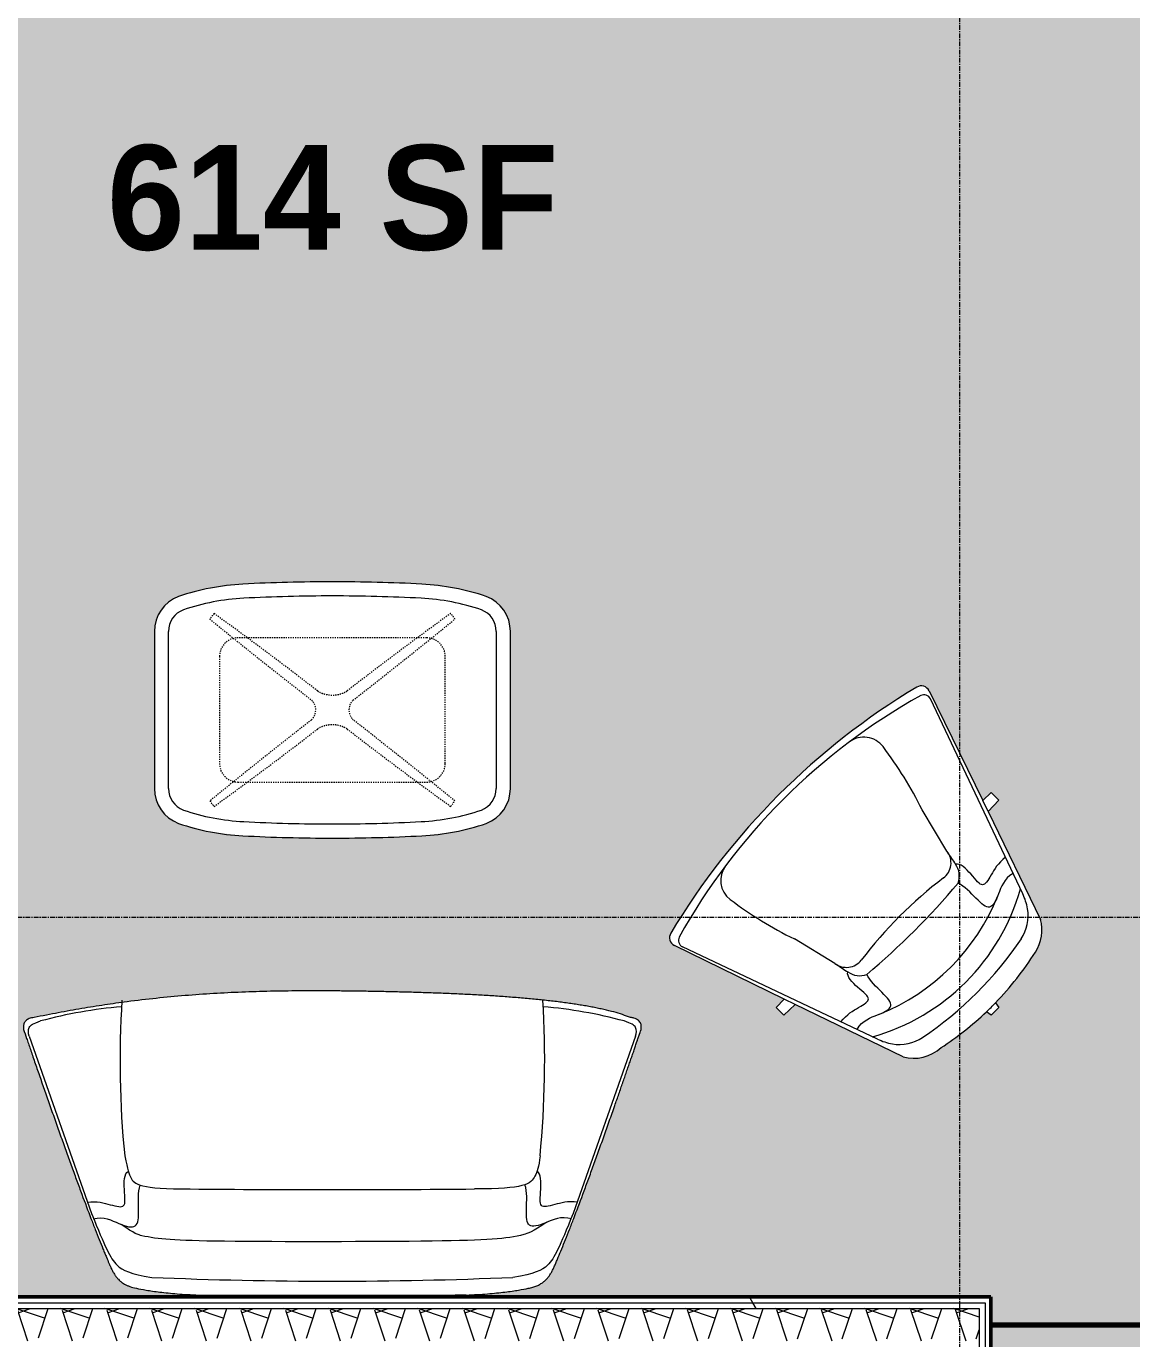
# Model space of a CAD drawing. Header units: inches. Extents: x -4292 to -464, y 9706 to 12474.
# Drawn here: x -3581.6 to -3462.8, y 11239.9 to 11381 of the extents above; entities that cross this region are included whole.
import ezdxf

# ---------------------------------------------------------------- set-up
doc = ezdxf.new("R2010")
doc.units = ezdxf.units.IN
doc.header["$MEASUREMENT"] = 0
doc.linetypes.add('Dash', pattern=[0.25, 0.125, -0.125])
doc.linetypes.add('Grid Line 1_2_', pattern=[0.875, 0.5, -0.125, 0.125, -0.125])
for name, color, linetype, lineweight in [('A-ANNO-DIMS', 211, 'Continuous', 9), ('A-ANNO-DIMS-120', 211, 'Continuous', 9), ('A-AREA-3', 32, 'Continuous', 70), ('A-AREA-IDEN', 2, 'Continuous', 9), ('A-WALL', 113, 'Continuous', 13), ('A-WALL-PATT-5', 111, 'Continuous', 9), ('I-FURN', 30, 'Continuous', 9), ('I-FURN-HDLN', 30, 'Dash', 9), ('I-WALL-1', 2, 'Continuous', 50), ('S-GRID-1', 1, 'Grid Line 1_2_', 9)]:
    doc.layers.add(name, color=color, linetype=linetype, lineweight=lineweight)
doc.layers.add('A-AREA-PATT-6', color=254, linetype='Continuous', lineweight=9, transparency=1)
doc.layers.add('A-AREA-PATT-7', color=41, linetype='Continuous', lineweight=9, transparency=1)
doc.styles.add('Century Gothic_B', font='GOTHICB.TTF', dxfattribs={"height": 11.25})
doc.dimstyles.new('OD__1__Tol__', dxfattribs={"dimscale": 12, "dimtxt": 11.746893, "dimasz": 1.25, "dimexe": 0.9375, "dimexo": 0.625, "dimgap": 0.15625, "dimtad": 1, "dimdec": 0, "dimzin": 3, "dimdsep": 46, "dimlunit": 4, "dimtxsty": 'Century Gothic_B', "dimblk1": 'OBLIQUE', "dimblk2": 'OBLIQUE', "dimsah": 1, "dimcen": 0.09, "dimdle": 0.9375, "dimazin": 0, "dimtfac": 1, "dimtdec": 4, "dimtix": 1, "dimtmove": 0, "dimatfit": 3, "dimfxl": 1, "dimtvp": 1, "dimtfill": 1, "dimfrac": 2, "dimtolj": 1, "dimtzin": 0, "dimarcsym": 2})
pattern_1 = [(0, (0, 0), (38.4, 9.6), [1.584, -27.216, 1.584, -27.216, -153.6]), (0, (0, 0), (38.4, 9.6), [-57.6, 1.584, -56.016, 1.584, -27.216, -67.2]), (0, (0, 0), (38.4, 9.6), [-144, 1.584, -17.616, 1.584, -46.416]), (120, (14.4, 4.8), (-27.513844, 28.4553755), [1.584, -27.216, 1.584, -27.216, -153.6]), (120, (14.4, 4.8), (-27.513844, 28.4553755), [-57.6, 1.584, -56.016, 1.584, -27.216, -67.2]), (120, (14.4, 4.8), (-27.513844, 28.4553755), [-144, 1.584, -17.616, 1.584, -46.416]), (240, (19.2, 24), (-10.886156, -38.0553755), [1.584, -27.216, 1.584, -27.216, -153.6]), (240, (19.2, 24), (-10.886156, -38.0553755), [-57.6, 1.584, -56.016, 1.584, -27.216, -67.2]), (240, (19.2, 24), (-10.886156, -38.0553755), [-144, 1.584, -17.616, 1.584, -46.416])]

# ---------------------------------------------------------------- blocks, each defined once
blk = doc.blocks.new('DIMBLOCK16-FLOOR PLAN - 1ST FLOOR')
at = {"layer": 'A-ANNO-DIMS-120'}
for p, q in [((-3828.32, 11545.4), (-3828.32, 10269.06)), ((-3828.32, 10280.31), (-3828.32, 11545.4)), ((-3338.72, 10283.41), (-3338.72, 10269.06)), ((-3338.72, 10280.31), (-3338.72, 10283.41)), ((-3839.57, 10280.31), (-3338.72, 10280.31))]:
    blk.add_line(p, q, dxfattribs=at)
at = {"layer": 'A-ANNO-DIMS-120', "lineweight": 50}
for p, q in [((-3828.32, 10280.31), (-3820.82, 10287.81)), ((-3338.72, 10280.31), (-3331.22, 10287.81)), ((-3828.32, 10280.31), (-3835.82, 10272.81)), ((-3338.72, 10280.31), (-3346.22, 10272.81))]:
    blk.add_line(p, q, dxfattribs=at)
at = {"layer": 'A-ANNO-DIMS-120', "color": 0, "insert": (-3613.26, 10296.6), "char_height": 11.25, "width": 71.3764, "attachment_point": 1, "line_spacing_factor": 0.984502, "style": 'Century Gothic_B', "bg_fill": 3, "box_fill_scale": 1.25, "bg_fill_color": 256, "bg_fill_true_color": 13158600, "bg_fill_transparency": 0}
blk.add_mtext('40\' - 10"', dxfattribs=at)
blk = doc.blocks.new('_Oblique')
at = {"color": 0, "linetype": 'ByBlock', "lineweight": -2}
blk.add_line((-0.5, -0.5), (0.5, 0.5), dxfattribs=at)

msp = doc.modelspace()

# ---------------------------------------------------------------- hatches: boundary and pattern name
at = {"layer": 'A-AREA-PATT-6'}
msp.add_hatch(color=256, dxfattribs=at).paths.add_polyline_path([(-2688.21046, 10240.1769), (-2652.21046, 10240.1769), (-2652.21046, 10240.7394), (-2650.21046, 10240.7394), (-2650.21046, 10246.3644), (-2640.92374, 10246.3644), (-2640.92374, 10336.9894), (-2641.67374, 10336.9894), (-2641.67374, 10338.9894), (-2639.73624, 10338.9894), (-2639.73624, 10339.6144), (-2637.92374, 10339.6144), (-2637.92374, 10374.3644), (-2639.73624, 10374.3644), (-2639.73624, 10374.9894), (-2641.67374, 10374.9894), (-2641.67374, 10376.9894), (-2640.92374, 10376.9894), (-2640.92374, 10389.9894), (-2522.94874, 10389.9894), (-2522.94874, 10390.69991), (-2522.23822, 10389.9894), (-2517.99558, 10389.9894), (-2504.54043, 10376.53425), (-2503.12622, 10377.94846), (-2501.7562, 10376.57844), (-2501.31426, 10377.02038), (-2500.03262, 10375.73875), (-2475.46066, 10400.31071), (-2476.7423, 10401.59234), (-2476.30035, 10402.03428), (-2477.67037, 10403.4043), (-2476.25616, 10404.81852), (-2475.72583, 10404.28819), (-2464.14696, 10415.86706), (-2475.46066, 10427.18077), (-2475.99099, 10426.65044), (-2477.40521, 10428.06465), (-2476.03519, 10429.43467), (-2476.47713, 10429.87661), (-2475.1955, 10431.15825), (-2499.76746, 10455.73021), (-2501.04909, 10454.44857), (-2501.49103, 10454.89052), (-2502.86477, 10453.52421), (-2504.27527, 10454.93471), (-2510.12374, 10449.08624), (-2510.12374, 10448.7894), (-2650.52374, 10448.7894), (-2650.52374, 10470.3894), (-2670.72374, 10470.3894), (-2670.72374, 10469.6394), (-2672.72374, 10469.6394), (-2672.72374, 10471.5769), (-2673.34874, 10471.5769), (-2673.34874, 10473.3894), (-2708.09874, 10473.3894), (-2708.09874, 10471.5769), (-2708.72374, 10471.5769), (-2708.72374, 10469.6394), (-2710.72374, 10469.6394), (-2710.72374, 10470.3894), (-2718.72374, 10470.3894), (-2718.72374, 10469.6394), (-2720.72374, 10469.6394), (-2720.72374, 10471.5769), (-2721.34874, 10471.5769), (-2721.34874, 10473.3894), (-2756.09874, 10473.3894), (-2756.09874, 10471.5769), (-2756.72374, 10471.5769), (-2756.72374, 10469.6394), (-2758.72374, 10469.6394), (-2758.72374, 10470.3894), (-2778.92374, 10470.3894), (-2778.92374, 10448.7894), (-3024.92374, 10448.7894), (-3024.92374, 10470.3894), (-3045.12374, 10470.3894), (-3045.12374, 10470.6394), (-3047.12374, 10470.6394), (-3047.12374, 10472.5769), (-3047.74874, 10472.5769), (-3047.74874, 10473.3894), (-3082.49874, 10473.3894), (-3082.49874, 10472.5769), (-3083.12374, 10472.5769), (-3083.12374, 10470.6394), (-3085.12374, 10470.6394), (-3085.12374, 10470.3894), (-3086.12374, 10470.3894), (-3086.12374, 10448.9144), (-3207.32374, 10448.9144), (-3207.32374, 10470.3894), (-3208.32374, 10470.3894), (-3208.32374, 10470.6394), (-3210.32374, 10470.6394), (-3210.32374, 10472.5769), (-3210.94874, 10472.5769), (-3210.94874, 10473.3894), (-3245.69874, 10473.3894), (-3245.69874, 10472.5769), (-3246.32374, 10472.5769), (-3246.32374, 10470.6394), (-3248.32374, 10470.6394), (-3248.32374, 10470.3894), (-3268.52374, 10470.3894), (-3268.52374, 10448.9144), (-3408.92374, 10448.9144), (-3408.92374, 10813.4894), (-3408.48546, 10817.1769), (-3408.48546, 11164.5894), (-3407.86046, 11164.5894), (-3407.86046, 11241.3894), (-3477.97374, 11241.3894), (-3477.97374, 11237.3894), (-3477.22374, 11237.3894), (-3477.22374, 11235.3894), (-3479.16124, 11235.3894), (-3479.16124, 11234.7644), (-3480.97374, 11234.7644), (-3480.97374, 11200.0144), (-3479.16124, 11200.0144), (-3479.12294, 11199.3894), (-3477.22374, 11199.3894), (-3477.22374, 11197.3894), (-3477.97374, 11197.3894), (-3477.97374, 11007.9894), (-3498.92374, 11007.9894), (-3498.92374, 11006.9894), (-3499.17374, 11006.9894), (-3499.17374, 11004.9894), (-3501.11124, 11004.9894), (-3501.11124, 11004.3644), (-3501.92374, 11004.3644), (-3501.92374, 10969.6144), (-3501.11124, 10969.6144), (-3501.11124, 10968.9894), (-3499.17374, 10968.9894), (-3499.17374, 10966.9894), (-3498.92374, 10966.9894), (-3498.92374, 10946.7894), (-3477.97374, 10946.7894), (-3477.97374, 10729.5894), (-3498.92374, 10729.5894), (-3498.92374, 10709.3894), (-3499.17374, 10709.3894), (-3499.17374, 10707.3894), (-3501.11124, 10707.3894), (-3501.11124, 10706.7644), (-3501.92374, 10706.7644), (-3501.92374, 10672.0144), (-3501.11124, 10672.0144), (-3501.11124, 10671.3894), (-3499.17374, 10671.3894), (-3499.17374, 10669.3894), (-3498.92374, 10669.3894), (-3498.92374, 10668.3894), (-3477.97374, 10668.3894), (-3477.97374, 10412.7894), (-3498.92374, 10412.7894), (-3498.92374, 10392.5894), (-3499.17374, 10392.5894), (-3499.17374, 10390.5894), (-3501.11124, 10390.5894), (-3501.11124, 10389.9644), (-3501.92374, 10389.9644), (-3501.92374, 10355.2144), (-3501.11124, 10355.2144), (-3501.11124, 10354.5894), (-3499.17374, 10354.5894), (-3499.17374, 10352.5894), (-3498.92374, 10352.5894), (-3498.92374, 10351.5894), (-3494.92374, 10351.5894), (-3494.92374, 10352.3394), (-3492.92374, 10352.3394), (-3492.92374, 10350.4019), (-3492.29874, 10350.4019), (-3492.29874, 10348.5894), (-3457.54874, 10348.5894), (-3457.54874, 10350.4019), (-3456.92374, 10350.4019), (-3456.92374, 10352.3394), (-3454.92374, 10352.3394), (-3454.92374, 10351.5894), (-3418.52374, 10351.5894), (-3418.52374, 10382.7894), (-3201.32374, 10382.7894), (-3201.32374, 10361.1894), (-3181.12374, 10361.1894), (-3181.12374, 10360.9394), (-3179.12374, 10360.9394), (-3179.12374, 10359.0019), (-3178.49874, 10359.0019), (-3178.49874, 10358.1894), (-3143.74874, 10358.1894), (-3143.74874, 10359.0019), (-3143.12374, 10359.0019), (-3143.12374, 10360.9394), (-3141.12374, 10360.9394), (-3141.12374, 10361.1894), (-3133.12374, 10361.1894), (-3133.12374, 10360.9394), (-3131.12374, 10360.9394), (-3131.12374, 10359.0019), (-3130.49874, 10359.0019), (-3130.49874, 10358.1894), (-3095.74874, 10358.1894), (-3095.74874, 10359.0019), (-3095.12374, 10359.0019), (-3095.12374, 10360.9394), (-3093.12374, 10360.9394), (-3093.12374, 10361.1894), (-3072.92374, 10361.1894), (-3072.92374, 10382.7894), (-2794.69874, 10382.7894), (-2794.69874, 10383.5394), (-2792.69874, 10383.5394), (-2792.69874, 10381.6019), (-2792.07374, 10381.6019), (-2792.07374, 10379.7894), (-2757.32374, 10379.7894), (-2757.32374, 10381.6019), (-2756.69874, 10381.6019), (-2756.69874, 10383.5394), (-2754.69874, 10383.5394), (-2754.69874, 10382.7894), (-2698.69874, 10382.7894), (-2698.69874, 10246.3644), (-2690.21046, 10246.3644), (-2690.21046, 10240.7394), (-2688.21046, 10240.7394)], flags=0)
at = {"layer": 'A-AREA-PATT-7'}
h = msp.add_hatch(color=256, dxfattribs=at)
h.paths.add_polyline_path([(-3644.99874, 11431.6144), (-3643.24874, 11431.6144), (-3643.24874, 11395.6144), (-3644.99874, 11395.6144), (-3644.99874, 11431.24659)], flags=0)
h.paths.add_polyline_path([(-3407.86046, 11241.3894), (-3407.86046, 11277.2894), (-3408.48546, 11277.2894), (-3408.48546, 11285.9144), (-3399.86046, 11285.9144), (-3399.82374, 11281.2894), (-3369.87374, 11281.2894), (-3369.87374, 11281.5394), (-3371.87374, 11281.5394), (-3371.87374, 11283.5394), (-3369.87374, 11283.5394), (-3369.87374, 11284.30481), (-3371.87374, 11284.30481), (-3371.87374, 11286.30481), (-3369.87374, 11286.30481), (-3369.87374, 11322.30481), (-3371.87374, 11322.30481), (-3371.87374, 11473.7894), (-3140.12374, 11473.7894), (-3140.12374, 11474.7894), (-3139.12374, 11474.7894), (-3139.12374, 11476.7894), (-3137.12374, 11476.7894), (-3137.12374, 11513.18783), (-3139.12374, 11513.18783), (-3139.12374, 11535.7144), (-3199.99874, 11535.7144), (-3199.99874, 11534.6144), (-3479.87374, 11534.6144), (-3479.87374, 11515.2394), (-3484.24874, 11515.2394), (-3484.24874, 11466.7394), (-3479.87374, 11466.7394), (-3479.87374, 11430.6144), (-3606.99874, 11430.6144), (-3606.99874, 11431.6144), (-3608.99874, 11431.6144), (-3608.99874, 11433.5519), (-3609.62374, 11433.5519), (-3609.62374, 11434.9894), (-3644.37374, 11434.9894), (-3644.37374, 11433.5519), (-3644.99874, 11433.5519), (-3644.99874, 11431.6144), (-3646.99874, 11431.6144), (-3646.99874, 11430.6144), (-3725.72374, 11430.6144), (-3725.72374, 11394.35971), (-3727.72374, 11394.35971), (-3727.72374, 11357.96127), (-3725.72374, 11357.96127), (-3725.72374, 11280.1644), (-3677.32374, 11280.1644), (-3677.32374, 11278.1644), (-3641.32374, 11278.1644), (-3641.32374, 11280.1644), (-3633.32374, 11280.1644), (-3633.32374, 11244.3894), (-3563.1208, 11244.3894), (-3563.1208, 11244.59858), (-3565.40131, 11244.73055), (-3567.26939, 11244.9193), (-3569.79753, 11245.32517), (-3570.70758, 11245.59196), (-3571.39854, 11245.98752), (-3571.91291, 11246.49194), (-3572.31955, 11247.11119), (-3573.01824, 11248.65339), (-3574.6811, 11252.8335), (-3576.74238, 11258.36957), (-3579.66873, 11266.62047), (-3581.92321, 11273.13252), (-3581.92321, 11273.57532), (-3581.87929, 11273.75326), (-3581.59455, 11274.14261), (-3581.3155, 11274.30675), (-3580.73102, 11274.4335), (-3575.66534, 11275.3724), (-3574.02068, 11275.65004), (-3570.36517, 11276.1644), (-3567.65887, 11276.48555), (-3564.57037, 11276.77675), (-3560.03049, 11277.06782), (-3558.46569, 11277.14559), (-3552.30746, 11277.2825), (-3545.91571, 11277.25082), (-3539.18321, 11277.1002), (-3532.42633, 11276.80081), (-3529.18537, 11276.57703), (-3526.11431, 11276.29409), (-3523.27183, 11275.94466), (-3520.16796, 11275.39617), (-3518.38991, 11274.97849), (-3516.2882, 11274.34358), (-3515.96459, 11274.20471), (-3515.8049, 11274.07691), (-3515.60225, 11273.75326), (-3515.54112, 11273.35438), (-3515.55833, 11273.13252), (-3519.57892, 11261.60102), (-3521.81619, 11255.4393), (-3523.68507, 11250.56669), (-3524.81177, 11247.83397), (-3525.16198, 11247.11119), (-3525.56863, 11246.49194), (-3526.08739, 11245.98321), (-3526.77396, 11245.59196), (-3527.68401, 11245.32517), (-3528.74917, 11245.12935), (-3530.21214, 11244.9193), (-3532.46603, 11244.70822), (-3534.36074, 11244.59858), (-3534.36074, 11244.3894), (-3477.97374, 11244.3894), (-3477.97374, 11241.3894), (-3449.77267, 11241.3894)], flags=0)
h.paths.add_polyline_path([(-3545.91571, 11244.3894), (-3535.5618, 11244.3894), (-3535.5618, 11244.59858), (-3561.91974, 11244.59858), (-3561.91974, 11244.3894), (-3548.47353, 11244.3894)], flags=0)
h.paths.add_polyline_path([(-3486.33607, 11270.03965), (-3487.42032, 11270.18289), (-3499.01003, 11275.83557), (-3500.21823, 11274.66533), (-3501.06324, 11275.51033), (-3500.21823, 11276.42485), (-3512.16225, 11282.2798), (-3512.42946, 11282.63606), (-3512.50483, 11283.07498), (-3512.37176, 11283.49997), (-3509.43871, 11288.02383), (-3506.19618, 11292.33127), (-3502.49773, 11296.56348), (-3498.8477, 11300.21351), (-3494.77782, 11303.74963), (-3490.47038, 11306.99217), (-3485.74193, 11310.01702), (-3485.52152, 11310.05828), (-3484.98302, 11309.92521), (-3484.72635, 11309.7157), (-3484.60493, 11309.52718), (-3478.8293, 11297.77169), (-3477.95688, 11298.61669), (-3477.1387, 11297.74399), (-3478.28212, 11296.56348), (-3472.62944, 11284.97378), (-3472.50123, 11283.88671), (-3472.59752, 11282.94787), (-3472.78174, 11282.26574), (-3473.19827, 11281.44854), (-3475.20235, 11278.61767), (-3477.48485, 11276.0061), (-3477.11192, 11275.51033), (-3477.95693, 11274.66533), (-3478.45728, 11275.0417), (-3480.97374, 11272.88076), (-3484.22779, 11270.55609), (-3485.24978, 11270.16663), (-3486.06124, 11270.07178)], flags=0)
h.paths.add_polyline_path([(-3611.14547, 11270.03965), (-3612.27443, 11270.18289), (-3613.25374, 11270.55609), (-3616.67515, 11273.00113), (-3619.02426, 11275.0417), (-3619.52461, 11274.66533), (-3620.36961, 11275.51033), (-3619.99669, 11276.0061), (-3622.27919, 11278.61767), (-3624.28327, 11281.44854), (-3624.69979, 11282.26574), (-3624.93894, 11283.15125), (-3624.99045, 11284.06704), (-3624.8521, 11284.97378), (-3619.19942, 11296.56348), (-3620.36966, 11297.77169), (-3619.52466, 11298.61669), (-3618.61014, 11297.77169), (-3612.75519, 11309.7157), (-3612.39893, 11309.98292), (-3611.96001, 11310.05828), (-3611.53502, 11309.92521), (-3607.01116, 11306.99217), (-3602.70372, 11303.74963), (-3598.47151, 11300.05118), (-3594.82148, 11296.40116), (-3591.28536, 11292.33127), (-3588.04282, 11288.02383), (-3585.01797, 11283.29539), (-3584.97671, 11283.07498), (-3585.10978, 11282.53647), (-3585.31929, 11282.2798), (-3585.50781, 11282.15839), (-3597.2633, 11276.38275), (-3596.4183, 11275.51033), (-3597.291, 11274.69215), (-3598.47151, 11275.83557), (-3610.06121, 11270.18289)], flags=0)
h.paths.add_polyline_path([(-3548.74077, 11293.70566), (-3553.54568, 11293.76781), (-3558.34739, 11293.95421), (-3561.85331, 11294.38054), (-3565.26676, 11295.28698), (-3566.12587, 11295.7342), (-3566.85251, 11296.37458), (-3567.4042, 11297.17065), (-3567.74866, 11298.07587), (-3567.86577, 11299.03732), (-3567.86577, 11315.91789), (-3567.74866, 11316.87933), (-3567.4042, 11317.78456), (-3566.85251, 11318.58063), (-3566.12587, 11319.221), (-3565.26676, 11319.66823), (-3561.85331, 11320.57467), (-3558.34739, 11321.00099), (-3553.54568, 11321.1874), (-3548.74077, 11321.24954), (-3543.9301, 11321.18725), (-3539.12267, 11321.0004), (-3535.61753, 11320.57399), (-3532.20485, 11319.66769), (-3531.34565, 11319.22059), (-3530.61893, 11318.58029), (-3530.0672, 11317.78422), (-3529.72274, 11316.87898), (-3529.6057, 11315.91752), (-3529.61157, 11298.9894), (-3529.72274, 11298.07623), (-3530.0672, 11297.17098), (-3530.61893, 11296.37492), (-3531.34565, 11295.73461), (-3532.20485, 11295.28752), (-3535.61753, 11294.38121), (-3539.12267, 11293.95481), (-3543.9301, 11293.76796)], flags=0)
at = {"layer": 'A-WALL-PATT-5'}
h = msp.add_hatch(dxfattribs=at)
h.set_pattern_fill('FP_3', color=256, style=0, pattern_type=2)
h.set_pattern_definition(pattern_1)
h.paths.add_polyline_path([(-3478.59874, 11243.1394), (-3478.59874, 11243.7644), (-3633.94874, 11243.7644), (-3633.94874, 11243.1394), (-3479.22374, 11243.1394)], flags=0)
h = msp.add_hatch(dxfattribs=at)
h.set_pattern_fill('FP_3', color=256, style=0, pattern_type=2)
h.set_pattern_definition(pattern_1)
h.paths.add_polyline_path([(-3535.55622, 11243.7644), (-3477.97374, 11243.7644), (-3477.97374, 11244.3894), (-3633.32374, 11244.3894), (-3633.32374, 11243.7644), (-3535.5618, 11243.7644)], flags=0)
h = msp.add_hatch(dxfattribs=at)
h.set_pattern_fill('FP_3', color=256, style=0, pattern_type=2)
h.set_pattern_definition(pattern_1)
h.paths.add_polyline_path([(-3477.97374, 11007.9894), (-3477.97374, 11197.3894), (-3478.59874, 11197.3894), (-3478.59874, 11007.9894)], flags=0)
h.paths.add_polyline_path([(-3478.09874, 11237.3894), (-3477.97374, 11237.3894), (-3477.97374, 11243.7644), (-3478.59874, 11243.7644), (-3478.59874, 11237.3894)], flags=0)
h = msp.add_hatch(dxfattribs=at)
h.set_pattern_fill('FP_38', color=256, style=0, pattern_type=2)
h.set_pattern_definition([(161.57, (0.6, 0.6), (-4.80033747, -0.00041462), [0, -34.152, 3.792, 0]), (18.43, (-0.6, 0.6), (-4.80033747, 0.00041462), [0, -34.152, 3.792, 0]), (108.43, (0.6, 0.6), (2.39913218, -12.00105099), [11.382, -26.562]), (71.57, (-0.6, 0.6), (2.39913218, 12.00105099), [11.382, -26.562])])
h.paths.add_polyline_path([(-3504.90158, 11239.6394), (-3479.22374, 11239.6394), (-3479.22374, 11243.1394), (-3634.57374, 11243.1394), (-3634.57374, 11239.6394), (-3560.03049, 11239.6394)], flags=0)
h = msp.add_hatch(dxfattribs=at)
h.set_pattern_fill('FP_3', color=256, style=0, pattern_type=2)
h.set_pattern_definition(pattern_1)
h.paths.add_polyline_path([(-3478.59874, 11008.6144), (-3478.59874, 11197.3894), (-3479.22374, 11197.3894), (-3479.22374, 11008.6144)], flags=0)
h.paths.add_polyline_path([(-3479.16124, 11237.3894), (-3478.59874, 11237.3894), (-3478.59874, 11243.1394), (-3479.22374, 11243.1394), (-3479.22374, 11237.3894)], flags=0)

# ---------------------------------------------------------------- linework, layer by layer
at = {"layer": 'A-AREA-3'}
msp.add_line((-3477.97374, 11241.3894), (-3403.86046, 11241.3894), dxfattribs=at)
at = {"layer": 'A-WALL'}
for p, q in [((-3633.94874, 11243.7644), (-3478.59874, 11243.7644)), ((-3478.59874, 11243.7644), (-3478.59874, 11237.3894)), ((-3634.57374, 11243.1394), (-3479.22374, 11243.1394)), ((-3479.22374, 11243.1394), (-3479.22374, 11237.3894))]:
    msp.add_line(p, q, dxfattribs=at)
at = {"layer": 'I-WALL-1'}
for p, q in [((-3477.97374, 11244.3894), (-3633.32374, 11244.3894)), ((-3477.97374, 11237.3894), (-3477.97374, 11244.3894))]:
    msp.add_line(p, q, dxfattribs=at)

# ---------------------------------------------------------------- next in the draw order: dimensions: what is measured, and where the dimension line sits
at = {"layer": 'A-ANNO-DIMS'}
dim = msp.add_linear_dim(base=(-3338.72374, 10280.30762), p1=(-3828.32374, 11552.9019), p2=(-3338.72374, 10290.91422), dimstyle='OD__1__Tol__', override={"dimpost": '<>', "dimfxl": 1353.632539}, dxfattribs=at)
dim.commit()
dim.dimension.update_dxf_attribs({"geometry": 'DIMBLOCK16-FLOOR PLAN - 1ST FLOOR', "text_midpoint": (-3583.52374, 10288.09059)})

# ---------------------------------------------------------------- next in the draw order: linework, layer by layer
at = {"layer": 'I-FURN'}
for p, q in [((-3567.86577, 11315.91789), (-3567.86577, 11299.03732)), ((-3566.34387, 11299.03732), (-3566.34387, 11315.91789)), ((-3531.12759, 11315.91759), (-3531.12759, 11299.03761)), ((-3529.6057, 11299.03769), (-3529.6057, 11315.91752)), ((-3484.60493, 11309.52718), (-3478.85789, 11297.74399)), ((-3474.55675, 11287.71567), (-3484.47594, 11308.66682)), ((-3478.85789, 11297.74399), (-3477.95688, 11298.61669)), ((-3477.95688, 11298.61669), (-3477.11188, 11297.77169)), ((-3478.28212, 11296.56348), (-3478.85789, 11297.74399)), ((-3477.11188, 11297.77169), (-3478.28212, 11296.56348)), ((-3482.69327, 11292.28423), (-3485.37519, 11296.74769)), ((-3478.28212, 11296.56348), (-3472.62944, 11284.97378)), ((-3494.73078, 11280.24673), (-3499.09308, 11282.86786)), ((-3500.19054, 11276.41134), (-3511.97373, 11282.15839)), ((-3490.16222, 11272.1102), (-3511.11336, 11282.02939)), ((-3501.06324, 11275.51033), (-3500.19054, 11276.41134)), ((-3499.01003, 11275.83557), (-3500.21823, 11274.66533)), ((-3499.01003, 11275.83557), (-3500.19054, 11276.41134)), ((-3487.42032, 11270.18289), (-3499.01003, 11275.83557)), ((-3477.48485, 11276.0061), (-3477.11192, 11275.51033)), ((-3500.21823, 11274.66533), (-3501.06324, 11275.51033)), ((-3477.95693, 11274.66533), (-3478.45728, 11275.0417)), ((-3477.11192, 11275.51033), (-3477.95693, 11274.66533)), ((-3581.31688, 11272.40283), (-3574.60913, 11253.3509)), ((-3516.16466, 11272.40283), (-3522.8724, 11253.3509)), ((-3563.1208, 11244.59858), (-3563.1208, 11244.3894)), ((-3561.91974, 11244.3894), (-3561.91974, 11244.59858)), ((-3561.91974, 11244.59858), (-3535.5618, 11244.59858)), ((-3535.5618, 11244.59858), (-3535.5618, 11244.3894)), ((-3534.36074, 11244.3894), (-3534.36074, 11244.59858))]:
    msp.add_line(p, q, dxfattribs=at)
for centre, radius, start, end in [((-3557.02817, 11295.52377), 25.51136, 92.964144, 108.8406972), ((-3548.74077, 11135.47441), 185.77513, 90, 92.964144), ((-3548.74077, 11135.47441), 185.77513, 87.0323093, 90), ((-3540.44343, 11295.52377), 25.51084, 71.1589205, 87.0323093), ((-3563.86042, 11315.91789), 4.00535, 110.5555354, 180), ((-3557.02817, 11295.52377), 23.98946, 92.964144, 108.7806526), ((-3548.74077, 11135.47441), 184.25324, 90, 92.964144), ((-3548.74077, 11135.47441), 184.25324, 87.0323093, 90), ((-3540.44343, 11295.52377), 23.98895, 71.2185795, 87.0323093), ((-3533.61019, 11315.91789), 4.00449, 359.9946379, 69.4551791), ((-3563.86042, 11315.91789), 2.48346, 111.0265164, 180), ((-3533.61019, 11315.91789), 2.4826, 359.9931899, 68.9871014), ((-3446.36179, 11243.91524), 76.96925, 120.9501898, 149.0498102), ((-3485.45825, 11309.11099), 0.9494, 26, 120.9501898), ((-3452.9655, 11250.51895), 66.9483, 119.0922262, 150.9077738), ((-3485.16812, 11308.3391), 0.76584, 25.3349303, 117.0902536), ((-3491.62625, 11301.96836), 2.59021, 37.2111374, 127.2111374), ((-3522.49939, 11278.52491), 41.35548, 26.1445663, 37.2111374), ((-3563.86042, 11299.03732), 4.00535, 180, 249.4444646), ((-3563.86042, 11299.03732), 2.48346, 180, 248.9734836), ((-3533.61019, 11299.03732), 2.4826, 291.0128986, 0.0068101), ((-3533.61019, 11299.03732), 4.00449, 290.5448209, 0.0053621), ((-3557.02817, 11319.43144), 23.98946, 251.2193474, 267.035856), ((-3548.74077, 11479.4808), 184.25324, 267.035856, 270), ((-3548.74077, 11479.4808), 184.25324, 270, 272.9676907), ((-3540.44343, 11319.43144), 23.98895, 272.9676907, 288.7814205), ((-3557.02817, 11319.43144), 25.51136, 251.1593028, 267.035856), ((-3540.44343, 11319.43144), 25.51084, 272.9676907, 288.8410795), ((-3548.74077, 11479.4808), 185.77513, 267.035856, 270), ((-3548.74077, 11479.4808), 185.77513, 270, 272.9676907), ((-3484.25045, 11291.04245), 1.99169, 306.0990544, 38.5707105), ((-3511.78622, 11271.97237), 35.4858, 32.2304112, 34.6333647), ((-3504.42044, 11289.1711), 2.59021, 142.7888626, 232.7888626), ((-3483.60192, 11289.62088), 2.23436, 340.1566321, 34.8557293), ((-3454.10147, 11251.65795), 47.60827, 127.4900374, 142.5707105), ((-3544.25633, 11341.80978), 82.10816, 310.1543429, 319.8456571), ((-3480.97699, 11320.04424), 41.35548, 232.7888626, 244.0199766), ((-3496.90468, 11294.45813), 22.95352, 285.7025253, 344.2974747), ((-3498.59516, 11296.14861), 23.05484, 292.0769621, 337.9230379), ((-3479.9103, 11285.0943), 5.96088, 9.9112806, 26.0887194), ((-3478.43371, 11285.35231), 4.46192, 326.0887194, 9.9112806), ((-3476.91237, 11283.85636), 4.4263, 327.045006, 14.622521), ((-3511.55754, 11283.0117), 0.9494, 149.0498102, 244), ((-3510.78565, 11282.72158), 0.76584, 152.9097464, 244.6650697), ((-3507.06556, 11304.64685), 38.99573, 303.9112806, 326.0887194), ((-3501.86886, 11299.62075), 33.94454, 315.9183079, 327.6323485), ((-3493.489, 11281.80391), 1.99169, 231.4292895, 322.5707105), ((-3474.41892, 11309.33967), 35.4858, 235.3666353, 237.7695888), ((-3492.06743, 11281.15537), 2.23436, 235.1442707, 289.8433679), ((-3466.84989, 11269.73931), 104.70672, 176.4122783, 185.5877217), ((-3630.63165, 11269.73931), 104.70672, 354.4122783, 3.5877217), ((-3488.89324, 11286.39736), 15.42679, 312.6029695, 317.6790104), ((-3567.02447, 11225.38756), 50.38737, 94.9740547, 105.0259453), ((-3530.45706, 11225.38756), 50.38737, 74.9740547, 85.0259453), ((-3501.86886, 11299.62075), 33.94454, 303.0983566, 313.6064414), ((-3487.54085, 11277.46375), 5.96088, 243.9112806, 260.0887194), ((-3487.79886, 11275.98716), 4.46192, 260.0887194, 303.9112806), ((-3486.3029, 11274.46583), 4.4263, 255.3774797, 312.1505781), ((-3548.74077, 12825.53731), 1569.61304, 269.44190947, 270.55809053), ((-3548.74077, 11704.31838), 458.22972, 267.5725009, 272.4274991)]:
    msp.add_arc(centre, radius, start, end, dxfattribs=at)
for points, knots in [([(-3476.41925, 11291.64962), (-3477.22911, 11291.02055), (-3478.07205, 11289.48882), (-3478.86963, 11288.22039), (-3479.81062, 11289.58207), (-3481.29092, 11291.06076), (-3481.76842, 11290.89784)], [0, 0, 0, 0, 0.1221934593, 0.2623978314, 0.4124404887, 0.5340574579, 0.5340574579, 0.5340574579, 0.5340574579]), ([(-3475.59283, 11289.90406), (-3476.57628, 11289.37024), (-3477.20566, 11287.37068), (-3478.05905, 11285.84464), (-3479.31711, 11286.91569), (-3480.79115, 11288.52853), (-3481.50023, 11288.86243)], [0, 0, 0, 0, 0.1414553238, 0.2981065097, 0.4572852699, 0.5889724318, 0.5889724318, 0.5889724318, 0.5889724318]), ([(-3494.09617, 11273.9727), (-3493.4671, 11274.78257), (-3491.93537, 11275.6255), (-3490.66693, 11276.42309), (-3492.02862, 11277.36408), (-3493.5073, 11278.84438), (-3493.34439, 11279.32187)], [0, 0, 0, 0, 0.1221934593, 0.2623978314, 0.4124404887, 0.5340574579, 0.5340574579, 0.5340574579, 0.5340574579]), ([(-3492.35061, 11273.14628), (-3491.81678, 11274.12974), (-3489.81723, 11274.75911), (-3488.29118, 11275.61251), (-3489.36224, 11276.87056), (-3490.97508, 11278.3446), (-3491.30898, 11279.05368)], [0, 0, 0, 0, 0.1414553238, 0.2981065097, 0.4572852699, 0.5889724318, 0.5889724318, 0.5889724318, 0.5889724318]), ([(-3516.70264, 11274.42423), (-3516.9697, 11274.53041), (-3517.53787, 11274.73535), (-3518.48929, 11275.02089), (-3519.37226, 11275.23968), (-3520.12721, 11275.40391), (-3520.71299, 11275.52227), (-3521.32045, 11275.63555), (-3521.95134, 11275.74353), (-3522.60203, 11275.84667), (-3523.26884, 11275.94543), (-3523.9536, 11276.03957), (-3524.65815, 11276.12887), (-3525.37881, 11276.21379), (-3526.11193, 11276.29478), (-3526.85934, 11276.37161), (-3527.62286, 11276.44406), (-3528.39884, 11276.51259), (-3529.1836, 11276.57764), (-3529.97898, 11276.639), (-3530.78682, 11276.69644), (-3531.60344, 11276.7504), (-3532.42517, 11276.80135), (-3533.25386, 11276.84907), (-3534.09133, 11276.89331), (-3534.93392, 11276.93454), (-3535.77795, 11276.97323), (-3536.62527, 11277.00913), (-3537.47771, 11277.04201), (-3538.3316, 11277.07235), (-3539.18327, 11277.10059), (-3540.03455, 11277.12651), (-3540.88727, 11277.14987), (-3541.7378, 11277.17115), (-3542.86394, 11277.1973), (-3544.26199, 11277.22548), (-3545.92096, 11277.25173), (-3547.54841, 11277.2725), (-3549.69125, 11277.2894), (-3552.31703, 11277.28956), (-3555.41054, 11277.24742), (-3559.48703, 11277.12454), (-3563.5369, 11276.88566), (-3567.64977, 11276.4992), (-3570.52742, 11276.15843), (-3573.19794, 11275.78375), (-3575.24672, 11275.4572), (-3576.91446, 11275.16823), (-3578.6082, 11274.85834), (-3579.90372, 11274.60383), (-3580.7789, 11274.42423)], [0, 0, 0, 0, 0.023809524, 0.047619048, 0.071428571, 0.083333333, 0.095238095, 0.107142857, 0.119047619, 0.130952381, 0.142857143, 0.154761905, 0.166666667, 0.178571429, 0.19047619, 0.202380952, 0.214285714, 0.226190476, 0.238095238, 0.25, 0.261904762, 0.273809524, 0.285714286, 0.297619048, 0.30952381, 0.321428571, 0.333333333, 0.345238095, 0.357142857, 0.369047619, 0.380952381, 0.392857143, 0.404761905, 0.416666667, 0.428571429, 0.452380952, 0.476190476, 0.5, 0.523809524, 0.571428571, 0.619047619, 0.666666667, 0.761904762, 0.80952381, 0.857142857, 0.892857143, 0.928571429, 0.946428571, 0.964285714, 1, 1, 1, 1]), ([(-3580.7789, 11274.42423), (-3580.88366, 11274.41479), (-3581.07796, 11274.38589), (-3581.32278, 11274.3114), (-3581.52391, 11274.20902), (-3581.68325, 11274.08082), (-3581.80295, 11273.92916), (-3581.87838, 11273.77084), (-3581.91455, 11273.63665), (-3581.93084, 11273.53741), (-3581.94557, 11273.38353), (-3581.9396, 11273.24699), (-3581.92321, 11273.13252)], [0, 0, 0, 0, 0.111111111, 0.222222222, 0.333333333, 0.444444444, 0.555555556, 0.666666667, 0.75, 0.791666667, 0.833333333, 1, 1, 1, 1]), ([(-3515.55833, 11273.13252), (-3515.5474, 11273.20883), (-3515.53604, 11273.35662), (-3515.54948, 11273.56484), (-3515.59636, 11273.75639), (-3515.71966, 11274.01558), (-3515.95389, 11274.23044), (-3516.33376, 11274.37295), (-3516.57169, 11274.41243), (-3516.70264, 11274.42423)], [0, 0, 0, 0, 0.111111111, 0.222222222, 0.333333333, 0.444444444, 0.722222222, 0.861111111, 1, 1, 1, 1]), ([(-3581.92321, 11273.13252), (-3581.82575, 11272.84927), (-3581.66202, 11272.374), (-3581.40503, 11271.62845), (-3581.12618, 11270.82034), (-3580.73929, 11269.70095), (-3580.05408, 11267.72459), (-3579.29232, 11265.53947), (-3578.4998, 11263.28547), (-3578.00103, 11261.87661), (-3577.60603, 11260.76805), (-3577.31266, 11259.94851), (-3577.02475, 11259.14883), (-3576.647, 11258.10529), (-3576.18902, 11256.85173), (-3575.48561, 11254.95041), (-3574.82874, 11253.21172), (-3574.2216, 11251.64238), (-3573.79209, 11250.55195), (-3573.45605, 11249.71693), (-3573.20159, 11249.09395), (-3572.9856, 11248.57556), (-3572.82103, 11248.17684), (-3572.70252, 11247.90635), (-3572.65881, 11247.80978), (-3572.59401, 11247.66652), (-3572.49897, 11247.45772), (-3572.40088, 11247.25947), (-3572.33147, 11247.13205), (-3572.28403, 11247.04838), (-3572.20104, 11246.90492), (-3572.10299, 11246.74815), (-3571.99778, 11246.59906), (-3571.91356, 11246.4913), (-3571.8254, 11246.38742), (-3571.70443, 11246.25387), (-3571.57484, 11246.12818), (-3571.45047, 11246.02551), (-3571.37544, 11245.96903), (-3571.26071, 11245.88629), (-3571.07989, 11245.76963), (-3570.81135, 11245.63108), (-3570.40443, 11245.47056), (-3570.05298, 11245.37631), (-3569.79753, 11245.32517)], [0, 0, 0, 0, 0.041666667, 0.0625, 0.083333333, 0.125, 0.166666667, 0.25, 0.291666667, 0.333333333, 0.354166667, 0.375, 0.395833333, 0.416666667, 0.458333333, 0.5, 0.583333333, 0.625, 0.666666667, 0.708333333, 0.729166667, 0.75, 0.78125, 0.7890625, 0.79296875, 0.796875, 0.8125, 0.828125, 0.83203125, 0.8359375, 0.84375, 0.859375, 0.8671875, 0.875, 0.8828125, 0.890625, 0.90625, 0.9140625, 0.91796875, 0.921875, 0.9375, 0.953125, 0.96875, 1, 1, 1, 1]), ([(-3581.31688, 11272.40283), (-3581.43999, 11272.7525), (-3581.43999, 11273.54895), (-3580.87149, 11273.77617), (-3580.08772, 11274.05211)], [0, 0, 0, 0, 0.049427586, 0.1116388426, 0.1116388426, 0.1116388426, 0.1116388426]), ([(-3527.68401, 11245.32517), (-3527.51371, 11245.35927), (-3527.19205, 11245.43786), (-3526.76354, 11245.58663), (-3526.45854, 11245.73723), (-3526.24057, 11245.87303), (-3526.08564, 11245.98198), (-3525.94124, 11246.09828), (-3525.80906, 11246.22214), (-3525.68563, 11246.35312), (-3525.56746, 11246.49079), (-3525.4563, 11246.63537), (-3525.35389, 11246.78707), (-3525.25675, 11246.94547), (-3525.1614, 11247.11011), (-3525.06955, 11247.28122), (-3524.98295, 11247.45902), (-3524.89811, 11247.64308), (-3524.8119, 11247.83297), (-3524.72494, 11248.02883), (-3524.61079, 11248.29827), (-3524.40636, 11248.79009), (-3524.09217, 11249.54988), (-3523.68959, 11250.55196), (-3523.2599, 11251.64238), (-3522.65282, 11253.21172), (-3521.99592, 11254.95041), (-3521.29252, 11256.85173), (-3520.83454, 11258.10529), (-3520.45678, 11259.14883), (-3520.16888, 11259.94851), (-3519.8755, 11260.76806), (-3519.48051, 11261.8766), (-3519.08146, 11263.00378), (-3518.68459, 11264.13059), (-3518.41377, 11264.90192), (-3518.17091, 11265.59522), (-3517.95402, 11266.21578), (-3517.742, 11266.82327), (-3517.53284, 11267.42377), (-3517.32826, 11268.01205), (-3517.12995, 11268.58292), (-3516.93598, 11269.14232), (-3516.74936, 11269.68105), (-3516.56972, 11270.2002), (-3516.39671, 11270.70087), (-3516.23334, 11271.17387), (-3516.07768, 11271.62509), (-3515.93137, 11272.04952), (-3515.75133, 11272.57186), (-3515.63142, 11272.92008), (-3515.55833, 11273.13252)], [0, 0, 0, 0, 0.020833333, 0.041666667, 0.0625, 0.072916667, 0.083333333, 0.09375, 0.104166667, 0.114583333, 0.125, 0.135416667, 0.145833333, 0.15625, 0.166666667, 0.177083333, 0.1875, 0.197916667, 0.208333333, 0.21875, 0.229166667, 0.25, 0.291666667, 0.333333333, 0.375, 0.416666667, 0.5, 0.541666667, 0.583333333, 0.604166667, 0.625, 0.645833333, 0.666666667, 0.708333333, 0.729166667, 0.75, 0.765625, 0.78125, 0.796875, 0.8125, 0.828125, 0.84375, 0.859375, 0.875, 0.890625, 0.90625, 0.921875, 0.9375, 0.953125, 0.96875, 1, 1, 1, 1]), ([(-3516.16466, 11272.40283), (-3516.04155, 11272.7525), (-3516.04155, 11273.54895), (-3516.61005, 11273.77617), (-3517.39381, 11274.05211)], [0, 0, 0, 0, 0.049427586, 0.1116388426, 0.1116388426, 0.1116388426, 0.1116388426]), ([(-3571.05907, 11259.54405), (-3570.7129, 11258.04461), (-3570.36576, 11256.74909), (-3569.39393, 11255.99873), (-3564.02937, 11255.99873)], [0, 0, 0, 0, 0.1141085901, 0.3344859545, 0.3344859545, 0.3344859545, 0.3344859545]), ([(-3526.42246, 11259.54405), (-3526.56009, 11258.3617), (-3527.11577, 11256.74909), (-3528.0876, 11255.99873), (-3533.45217, 11255.99873)], [0, 0, 0, 0, 0.114550127, 0.3450509509, 0.3450509509, 0.3450509509, 0.3450509509]), ([(-3575.08759, 11254.59091), (-3574.04659, 11254.71803), (-3572.33113, 11254.21397), (-3570.83831, 11253.86828), (-3571.13673, 11255.53448), (-3571.12812, 11257.67421), (-3570.66423, 11257.90008)], [0, 0, 0, 0, 0.1221934593, 0.2623978314, 0.4124404887, 0.5340574579, 0.5340574579, 0.5340574579, 0.5340574579]), ([(-3522.39395, 11254.59091), (-3523.42321, 11254.72023), (-3525.12178, 11254.22755), (-3526.59958, 11253.89075), (-3526.29867, 11255.53783), (-3526.29982, 11257.65437), (-3526.7579, 11257.87938)], [0, 0, 0, 0, 0.1221934593, 0.2623978314, 0.4124404887, 0.5340574579, 0.5340574579, 0.5340574579, 0.5340574579]), ([(-3574.43766, 11252.77225), (-3573.32684, 11253.11871), (-3571.44414, 11252.05226), (-3569.62324, 11251.66922), (-3569.51014, 11253.38357), (-3569.6445, 11255.65163), (-3569.37958, 11256.42237)], [0, 0, 0, 0, 0.1441141351, 0.3036304679, 0.4661543812, 0.5996296456, 0.5996296456, 0.5996296456, 0.5996296456]), ([(-3523.04388, 11252.77225), (-3524.1462, 11253.12824), (-3526.09435, 11252.1723), (-3527.84752, 11251.72236), (-3527.94297, 11253.43008), (-3527.78653, 11255.68652), (-3528.04255, 11256.45642)], [0, 0, 0, 0, 0.1414553238, 0.2981065097, 0.4572852699, 0.5889724318, 0.5889724318, 0.5889724318, 0.5889724318]), ([(-3574.60913, 11253.3509), (-3573.1566, 11249.75574), (-3572.21955, 11247.60915), (-3570.4739, 11246.89062), (-3568.14917, 11246.49987)], [0, 0, 0, 0, 0.2252067732, 0.4081870568, 0.4081870568, 0.4081870568, 0.4081870568]), ([(-3522.8724, 11253.3509), (-3524.32494, 11249.75574), (-3525.26199, 11247.60915), (-3527.00763, 11246.89062), (-3529.33237, 11246.49987)], [0, 0, 0, 0, 0.2252067732, 0.4081870568, 0.4081870568, 0.4081870568, 0.4081870568]), ([(-3525.69814, 11252.42054), (-3527.29297, 11251.34268), (-3529.53596, 11250.65469), (-3534.1918, 11250.32483), (-3564.16029, 11250.29738), (-3567.76067, 11250.60905), (-3569.98564, 11251.16163), (-3571.44753, 11252.18326)], [0, 0, 0, 0, 0.248897785, 1.278681745, 2.343765666, 3.342718009, 3.556846566, 3.556846566, 3.556846566, 3.556846566]), ([(-3569.79753, 11245.32517), (-3569.50878, 11245.26227), (-3568.97581, 11245.16622), (-3568.06782, 11245.02358), (-3567.28627, 11244.91842), (-3566.40345, 11244.81857), (-3565.09035, 11244.69722), (-3563.94971, 11244.6331), (-3563.1208, 11244.59858)], [0, 0, 0, 0, 0.25, 0.375, 0.5, 0.625, 0.75, 1, 1, 1, 1]), ([(-3534.36074, 11244.59858), (-3533.53183, 11244.6331), (-3532.39119, 11244.69722), (-3531.07809, 11244.81857), (-3530.19526, 11244.91842), (-3529.41372, 11245.02358), (-3528.50573, 11245.16622), (-3527.97276, 11245.26227), (-3527.68401, 11245.32517)], [0, 0, 0, 0, 0.25, 0.375, 0.5, 0.625, 0.75, 1, 1, 1, 1])]:
    msp.add_open_spline(points, degree=3, knots=knots, dxfattribs=at)
for points in [[(-3563.1208, 11244.59858), (-3562.52027, 11244.59858), (-3561.91974, 11244.59858)], [(-3534.36074, 11244.59858), (-3534.96127, 11244.59858), (-3535.5618, 11244.59858)]]:
    msp.add_open_spline(points, degree=2, dxfattribs=at)
at = {"layer": 'I-FURN-HDLN'}
for p, q in [((-3538.61577, 11315.2276), (-3558.86577, 11315.2276)), ((-3560.86577, 11313.2276), (-3560.86577, 11301.7276)), ((-3536.61577, 11301.7276), (-3536.61577, 11313.2276)), ((-3558.86577, 11299.7276), (-3538.61577, 11299.7276))]:
    msp.add_line(p, q, dxfattribs=at)
for centre, radius, start, end in [((-3548.74077, 11307.4776), 16.4, 140.7947373, 143.4600014), ((-3548.74077, 11307.4776), 16.4, 36.5401151, 39.205396), ((-3558.86577, 11313.2276), 2, 90, 180), ((-3538.61577, 11313.2276), 2, 0, 90), ((-3558.86577, 11301.7276), 2, 180, 270), ((-3538.61577, 11301.7276), 2, 270, 0), ((-3548.74077, 11307.4776), 16.4, 216.5921085, 219.2053758), ((-3548.74077, 11307.4776), 16.4, 320.7947168, 323.4079901)]:
    msp.add_arc(centre, radius, start, end, dxfattribs=at)
for centre, major_axis, ratio, start_param, end_param in [((-3157.26084, 11813.82227), (408.73023, 493.23355), 0.984192389, 3.149955478, 3.172178034), ((-3803.4362, 10975.80005), (136.06054, 396.90742), 0.982648515, 5.959327189, 5.992943699), ((-3290.70561, 10977.7421), (-241.21299, 343.03328), 0.984233942, 0.012239103, 0.045876252), ((-3943.8238, 11806.06489), (-555.37913, 314.74638), 0.981702343, 2.75379835, 2.776098559), ((-3551.93132, 11307.4776), (0.00117, 1.4454), 0.972800368, 3.874671932, 5.516454965), ((-3545.55018, 11307.4776), (-0.00117, 1.4454), 0.972828657, 0.767014429, 2.408864191), ((-3163.43356, 10820.48044), (-532.65729, 322.9411), 0.982107026, 5.924783391, 5.947555659), ((-3807.50062, 11638.18198), (-241.86886, 344.05099), 0.984233725, 3.154000406, 3.187538504), ((-3294.74145, 11638.18359), (136.08374, 395.62908), 0.982660041, 2.818714978, 2.852430334), ((-3930.72411, 10813.8261), (400.12329, 479.77307), 0.984186285, 0.010484174, 0.033189401)]:
    msp.add_ellipse(centre, major_axis=major_axis, ratio=ratio, start_param=start_param, end_param=end_param, dxfattribs=at)
for points in [[(-3550.33396, 11309.52735), (-3550.25698, 11309.47154), (-3550.13572, 11309.40068), (-3549.96649, 11309.32431), (-3549.83709, 11309.27522), (-3549.70341, 11309.22941), (-3549.56693, 11309.1857), (-3549.43039, 11309.14735), (-3549.29759, 11309.1184), (-3549.15963, 11309.09905), (-3549.01537, 11309.0831), (-3548.87252, 11309.07147), (-3548.73878, 11309.0661), (-3548.60553, 11309.07126), (-3548.46368, 11309.08291), (-3548.32061, 11309.09904), (-3548.18353, 11309.11853), (-3548.05136, 11309.14727), (-3547.91556, 11309.18527), (-3547.77973, 11309.22866), (-3547.64647, 11309.27437), (-3547.51717, 11309.32357), (-3547.34776, 11309.40006), (-3547.22592, 11309.471), (-3547.14835, 11309.52681)], [(-3547.14838, 11305.42836), (-3547.22537, 11305.48415), (-3547.34666, 11305.55497), (-3547.51591, 11305.63129), (-3547.64533, 11305.68034), (-3547.77902, 11305.72611), (-3547.91552, 11305.76977), (-3548.05207, 11305.80807), (-3548.18488, 11305.83699), (-3548.32284, 11305.85629), (-3548.46711, 11305.87219), (-3548.60997, 11305.88378), (-3548.7437, 11305.88911), (-3548.87695, 11305.8839), (-3549.0188, 11305.8722), (-3549.16186, 11305.85604), (-3549.29894, 11305.8365), (-3549.4311, 11305.80772), (-3549.56689, 11305.76968), (-3549.7027, 11305.72624), (-3549.83595, 11305.68048), (-3549.96523, 11305.63125), (-3550.13462, 11305.5547), (-3550.25643, 11305.48372), (-3550.33399, 11305.42789)]]:
    msp.add_open_spline(points, degree=3, knots=[0, 0, 0, 0, 0.083333333, 0.125, 0.166666667, 0.208333333, 0.25, 0.291666667, 0.333333333, 0.375, 0.416666667, 0.458333333, 0.5, 0.541666667, 0.583333333, 0.625, 0.666666667, 0.708333333, 0.75, 0.791666667, 0.833333333, 0.875, 0.916666667, 1, 1, 1, 1], dxfattribs=at)
at = {"layer": 'S-GRID-1'}
for p, q in [((-3481.32374, 9836.17969), (-3481.32374, 12413.73712)), ((-464.45104, 11285.1894), (-4232.19143, 11285.1894))]:
    msp.add_line(p, q, dxfattribs=at)

# ---------------------------------------------------------------- next in the draw order: texts
at = {"layer": 'A-AREA-IDEN', "insert": (-3572.95633, 11368.18134), "char_height": 11.25, "width": 57.57, "attachment_point": 1, "style": 'Century Gothic_B'}
msp.add_mtext('614 SF', dxfattribs=at)

doc.saveas('drawing.dxf')
